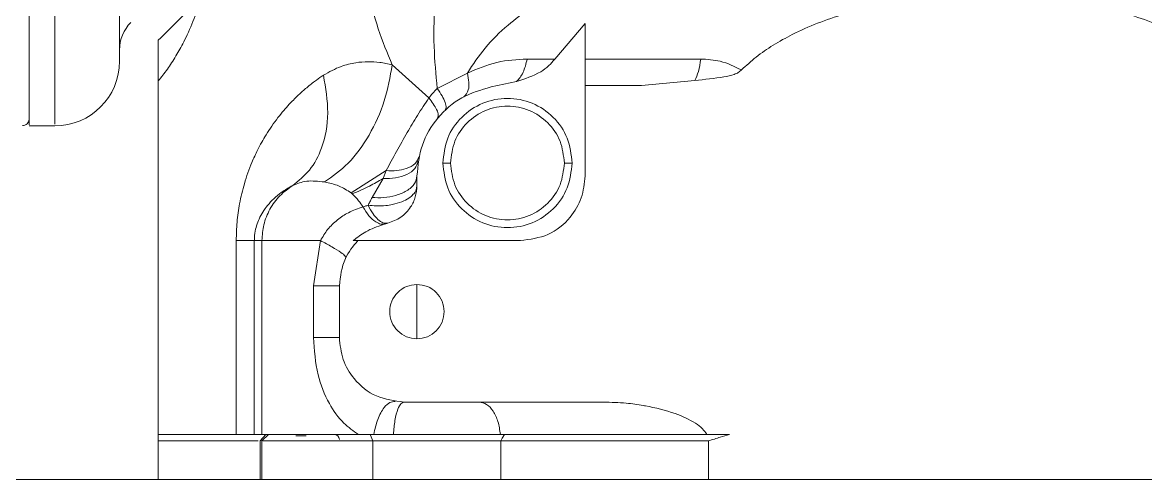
# Model space of a CAD drawing. Header units: millimetres. Extents: x 169 to 14583, y -399 to 10804.
# Drawn here: x 9176.5 to 9263.3, y 2595.5 to 2630.8 of the extents above; entities that cross this region are included whole.
import ezdxf

# ---------------------------------------------------------------- set-up
doc = ezdxf.new("R2010")
doc.units = ezdxf.units.MM
doc.header["$LTSCALE"] = 35

msp = doc.modelspace()

# ---------------------------------------------------------------- linework, layer by layer
at = {"color": 7, "linetype": 'Continuous', "lineweight": 18}
for p, q in [((9219.967, 2630.751), (9217.619, 2628.013)), ((9219.967, 2628.013), (9219.967, 2630.751)), ((9207.898, 2625.001), (9205.056, 2627.561)), ((9210.868, 2626.928), (9208.54, 2625.738)), ((9224.345, 2625.964), (9228.456, 2626.35)), ((9186.967, 2598.964), (9186.967, 2626.316)), ((9214.671, 2626.269), (9212.702, 2625.848)), ((9219.967, 2618.964), (9219.967, 2625.964)), ((9219.967, 2625.964), (9224.345, 2625.964)), ((9178.967, 2622.974), (9178.967, 2622.982)), ((9176.967, 2622.844), (9178.967, 2622.844)), ((9209.567, 2619.964), (9208.967, 2619.964)), ((9218.967, 2619.964), (9218.367, 2619.964)), ((9204.586, 2619.375), (9201.875, 2617.658)), ((9204.346, 2618.771), (9203.495, 2617.295)), ((9204.586, 2619.375), (9204.346, 2618.771)), ((9206.967, 2618.21), (9206.967, 2618.964)), ((9206.967, 2618.21), (9206.902, 2617.891)), ((9192.994, 2613.964), (9192.994, 2598.964)), ((9194.391, 2613.964), (9194.975, 2613.964)), ((9194.391, 2613.964), (9194.391, 2598.964)), ((9194.975, 2598.964), (9194.975, 2613.964)), ((9199.505, 2613.964), (9198.967, 2610.464)), ((9202.396, 2613.964), (9214.967, 2613.964)), ((9198.967, 2610.464), (9198.967, 2606.464)), ((9200.967, 2606.464), (9200.967, 2610.464)), ((9206.967, 2610.564), (9206.967, 2608.464)), ((9206.967, 2608.464), (9206.967, 2606.364)), ((9221.399, 2601.464), (9205.967, 2601.464)), ((9194.391, 2598.964), (9194.975, 2598.964)), ((9195.271, 2598.964), (9194.855, 2598.464)), ((9195.478, 2598.964), (9194.98, 2598.464)), ((9202.445, 2598.964), (9203.624, 2598.964)), ((9203.347, 2598.964), (9203.563, 2598.464)), ((9203.624, 2598.964), (9205.155, 2598.964)), ((9229.382, 2598.964), (9231.143, 2598.964)), ((9186.967, 2598.464), (9186.967, 2595.469)), ((9194.855, 2598.464), (9194.855, 2595.469)), ((9194.967, 2598.464), (9194.967, 2595.469)), ((9203.563, 2598.464), (9203.563, 2595.469)), ((8680.279, 2595.469), (9425.279, 2595.469))]:
    msp.add_line(p, q, dxfattribs=at)
at = {"color": 7, "linetype": 'Continuous', "lineweight": 18, "flags": 128}
for points in [[(9213.726, 2598.964), (9213.57, 2598.684), (9213.448, 2598.464)], [(9213.448, 2595.469), (9213.448, 2596.044), (9213.448, 2598.464)], [(9229.514, 2595.469), (9229.514, 2596.044), (9229.514, 2598.464)]]:
    msp.add_lwpolyline(points, dxfattribs=at)
at = {"color": 7, "linetype": 'Continuous', "lineweight": 18}
for centre, radius, start, end in [((9186.967, 2628.721), 3, 135, 180), ((9178.967, 2627.841), 5, 270, 0), ((9176.467, 2623.355), 0.5, 268.5, 0), ((9200.567, 2598.564), 0.4, 0, 90)]:
    msp.add_arc(centre, radius, start, end, dxfattribs=at)
for points, knots in [([(9183.967, 2627.863), (9183.967, 2627.862), (9183.967, 2627.858), (9183.967, 2627.957), (9183.967, 2628.168), (9183.967, 2628.575), (9183.967, 2629.192), (9183.967, 2629.923), (9183.967, 2630.587), (9183.967, 2631.241), (9183.967, 2632.098), (9183.967, 2633.206), (9183.967, 2634.441), (9183.967, 2635.611), (9183.967, 2636.847), (9183.967, 2638.269), (9183.967, 2640.096), (9183.967, 2641.834), (9183.967, 2643.041), (9183.967, 2643.414)], [0, 0, 0, 0, 0.031956, 0.081235, 0.141131, 0.210204, 0.294578, 0.367859, 0.415118, 0.452693, 0.508342, 0.58206, 0.644085, 0.699736, 0.749014, 0.80891, 0.877983, 0.962358, 1, 1, 1, 1]), ([(9176.967, 2622.917), (9176.967, 2622.909), (9176.967, 2622.891), (9176.967, 2623.649), (9176.967, 2625.048), (9176.967, 2627.128), (9176.967, 2629.829), (9176.967, 2633.11), (9176.967, 2636.903), (9176.967, 2639.846), (9176.967, 2641.318)], [0, 0, 0, 0, 0.094119, 0.223282, 0.352389, 0.481339, 0.611641, 0.741904, 0.870854, 1, 1, 1, 1]), ([(9178.967, 2622.982), (9178.967, 2622.969), (9178.967, 2622.934), (9178.967, 2624.198), (9178.967, 2626.645), (9178.967, 2630.364), (9178.967, 2635.185), (9178.967, 2639.237), (9178.967, 2641.263)], [0, 0, 0, 0, 0.105553, 0.279482, 0.453411, 0.635607, 0.817804, 1, 1, 1, 1]), ([(9202.477, 2640.491), (9202.509, 2639.291), (9202.573, 2636.946), (9203.1, 2633.534), (9203.883, 2630.376), (9204.676, 2628.474), (9205.056, 2627.561)], [0, 0, 0, 0, 0.264749, 0.517121, 0.768257, 1, 1, 1, 1]), ([(9209.66, 2640.491), (9209.468, 2639.681), (9209.065, 2637.98), (9208.639, 2635.404), (9208.325, 2632.369), (9208.213, 2629.145), (9208.436, 2626.815), (9208.54, 2625.738)], [0, 0, 0, 0, 0.165753, 0.347702, 0.520766, 0.778622, 1, 1, 1, 1]), ([(9219.754, 2634.2), (9219.041, 2633.858), (9217.65, 2633.191), (9215.724, 2631.998), (9213.894, 2630.594), (9212.2, 2628.952), (9211.303, 2627.59), (9210.868, 2626.928)], [0, 0, 0, 0, 0.203723, 0.397582, 0.582586, 0.79745, 1, 1, 1, 1]), ([(9186.967, 2626.316), (9187.197, 2626.608), (9187.639, 2627.169), (9188.307, 2628.189), (9188.979, 2629.399), (9189.672, 2630.87), (9190.091, 2632.151), (9190.302, 2632.799)], [0, 0, 0, 0, 0.206155, 0.395607, 0.567594, 0.781437, 1, 1, 1, 1]), ([(9190.302, 2632.799), (9189.686, 2632.182), (9188.416, 2630.912), (9187.459, 2629.956), (9186.967, 2629.464)], [0, 0, 0, 0, 0.485767, 1, 1, 1, 1]), ([(9232.065, 2627.165), (9232.437, 2627.507), (9233.201, 2628.212), (9234.529, 2629.117), (9236.107, 2630), (9237.953, 2630.815), (9240.061, 2631.533), (9242.905, 2632.26), (9246.637, 2632.847), (9250.683, 2633.04), (9254.298, 2632.891), (9257.236, 2632.557), (9259.857, 2632.06), (9262.175, 2631.44), (9264.226, 2630.717), (9266.018, 2629.902), (9267.552, 2629.026), (9268.834, 2628.12), (9270.03, 2627.056), (9271.089, 2625.812), (9271.87, 2624.421), (9272.338, 2623.033), (9272.393, 2622.127), (9272.421, 2621.679)], [0, 0, 0, 0, 0.0324927, 0.0667479, 0.1030836, 0.1486781, 0.1962657, 0.2461918, 0.3372481, 0.4387514, 0.5061415, 0.5697754, 0.6287467, 0.677512, 0.7239702, 0.7684505, 0.8039421, 0.8374228, 0.8691999, 0.9067455, 0.9418224, 0.9712837, 1, 1, 1, 1]), ([(9186.967, 2629.464), (9186.967, 2629), (9186.967, 2628.003), (9186.967, 2626.904), (9186.967, 2626.316)], [0, 0, 0, 0, 0.465328, 1, 1, 1, 1]), ([(9205.056, 2627.561), (9204.732, 2627.634), (9204.108, 2627.773), (9203.166, 2627.819), (9202.162, 2627.743), (9200.98, 2627.458), (9200.184, 2627.009), (9199.737, 2626.756)], [0, 0, 0, 0, 0.172286, 0.332087, 0.505938, 0.722688, 1, 1, 1, 1]), ([(9205.056, 2627.561), (9204.887, 2626.623), (9204.541, 2624.706), (9203.33, 2622.06), (9201.728, 2619.838), (9200.444, 2618.937), (9199.816, 2618.496)], [0, 0, 0, 0, 0.244612, 0.5, 0.755388, 1, 1, 1, 1]), ([(9215.486, 2628.013), (9214.703, 2627.972), (9213.13, 2627.888), (9211.624, 2627.249), (9210.868, 2626.928)], [0, 0, 0, 0, 0.4974848, 1, 1, 1, 1]), ([(9217.619, 2628.013), (9217.476, 2627.835), (9217.169, 2627.45), (9216.205, 2626.774), (9215.312, 2626.48), (9214.671, 2626.269)], [0, 0, 0, 0, 0.196377, 0.422351, 1, 1, 1, 1]), ([(9217.619, 2628.013), (9217.218, 2628.013), (9216.501, 2628.013), (9215.796, 2628.013), (9215.486, 2628.013)], [0, 0, 0, 0, 0.559998, 1, 1, 1, 1]), ([(9219.967, 2625.964), (9219.967, 2625.991), (9219.967, 2626.046), (9219.967, 2626.516), (9219.967, 2627.164), (9219.967, 2627.734), (9219.967, 2628.013)], [0, 0, 0, 0, 0.268629, 0.532493, 0.77049, 1, 1, 1, 1]), ([(9232.065, 2627.165), (9231.528, 2627.429), (9230.538, 2627.916), (9229.422, 2627.983), (9228.911, 2628.013)], [0, 0, 0, 0, 0.5419215, 1, 1, 1, 1]), ([(9199.737, 2626.756), (9199.694, 2626.729), (9199.462, 2626.575), (9198.993, 2626.245), (9198.365, 2625.743), (9197.713, 2625.151), (9197.153, 2624.584), (9196.65, 2624.018), (9196.033, 2623.258), (9195.342, 2622.256), (9194.685, 2621.081), (9194.112, 2619.834), (9193.622, 2618.467), (9193.246, 2616.897), (9193.033, 2615.406), (9193.007, 2614.436), (9192.994, 2613.964)], [0, 0, 0, 0, 0.011664, 0.064401, 0.132124, 0.19523, 0.263617, 0.310674, 0.362802, 0.477171, 0.568977, 0.637388, 0.746306, 0.839873, 0.921979, 1, 1, 1, 1]), ([(9199.737, 2626.756), (9199.904, 2625.77), (9200.244, 2623.758), (9199.743, 2621.24), (9198.753, 2619.341), (9197.818, 2618.594), (9197.361, 2618.228)], [0, 0, 0, 0, 0.27579, 0.562368, 0.785867, 1, 1, 1, 1]), ([(9210.868, 2626.928), (9210.917, 2626.684), (9211.015, 2626.192), (9210.966, 2625.481), (9210.725, 2625.236), (9210.581, 2625.09)], [0, 0, 0, 0, 0.2823288, 0.5696066, 1, 1, 1, 1]), ([(9228.456, 2626.35), (9229.209, 2626.429), (9230.232, 2626.536), (9231.364, 2626.749), (9231.817, 2626.954), (9231.985, 2627.097), (9232.065, 2627.165)], [0, 0, 0, 0, 0.606154, 0.824321, 0.916684, 1, 1, 1, 1]), ([(9212.702, 2625.848), (9211.919, 2625.621), (9210.354, 2625.167), (9208.492, 2623.525), (9207.213, 2621.397), (9207.049, 2619.775), (9206.967, 2618.964)], [0, 0, 0, 0, 0.249993, 0.499996, 0.749954, 1, 1, 1, 1]), ([(9208.54, 2625.738), (9208.416, 2625.61), (9208.188, 2625.375), (9207.989, 2625.118), (9207.898, 2625.001)], [0, 0, 0, 0, 0.54356, 1, 1, 1, 1]), ([(9208.54, 2625.738), (9208.671, 2625.543), (9208.939, 2625.145), (9209.167, 2624.633), (9209.251, 2624.228), (9209.167, 2624.088), (9209.125, 2624.019)], [0, 0, 0, 0, 0.245188, 0.5, 0.754812, 1, 1, 1, 1]), ([(9207.898, 2625.001), (9207.595, 2624.556), (9207.149, 2623.9), (9206.598, 2622.987), (9206.052, 2622.047), (9205.361, 2620.807), (9204.849, 2619.862), (9204.586, 2619.375)], [0, 0, 0, 0, 0.2446252, 0.3604929, 0.4710122, 0.7277416, 1, 1, 1, 1]), ([(9208.528, 2623.37), (9208.569, 2623.458), (9208.652, 2623.64), (9208.51, 2624.178), (9208.13, 2624.689), (9207.898, 2625.001)], [0, 0, 0, 0, 0.269284, 0.553721, 1, 1, 1, 1]), ([(9218.967, 2619.964), (9218.892, 2620.618), (9218.742, 2621.927), (9217.585, 2623.591), (9215.933, 2624.703), (9213.967, 2625.094), (9212.002, 2624.703), (9210.349, 2623.591), (9209.193, 2621.927), (9209.042, 2620.618), (9208.967, 2619.964)], [0, 0, 0, 0, 0.125, 0.25, 0.375, 0.5, 0.625, 0.75, 0.875, 1, 1, 1, 1]), ([(9218.367, 2619.964), (9218.301, 2620.54), (9218.168, 2621.692), (9217.151, 2623.156), (9215.696, 2624.133), (9213.967, 2624.479), (9212.238, 2624.133), (9210.783, 2623.156), (9209.767, 2621.691), (9209.634, 2620.539), (9209.567, 2619.964)], [0, 0, 0, 0, 0.1251265, 0.2500144, 0.3750144, 0.5000079, 0.6250079, 0.7500014, 0.8749616, 1, 1, 1, 1]), ([(9207.125, 2620.443), (9207.048, 2620.26), (9206.888, 2619.884), (9206.222, 2619.529), (9205.421, 2619.352), (9204.86, 2619.368), (9204.586, 2619.375)], [0, 0, 0, 0, 0.27073, 0.558627, 0.784765, 1, 1, 1, 1]), ([(9204.346, 2618.771), (9204.676, 2618.772), (9205.358, 2618.776), (9206.228, 2619.057), (9206.86, 2619.509), (9206.994, 2619.905), (9207.059, 2620.096)], [0, 0, 0, 0, 0.242289, 0.500001, 0.757712, 1, 1, 1, 1]), ([(9208.967, 2619.964), (9209.042, 2619.309), (9209.193, 2618), (9210.349, 2616.336), (9212.002, 2615.224), (9213.967, 2614.833), (9215.933, 2615.224), (9217.585, 2616.336), (9218.742, 2618), (9218.892, 2619.309), (9218.967, 2619.964)], [0, 0, 0, 0, 0.125, 0.25, 0.375, 0.5, 0.625, 0.75, 0.875, 1, 1, 1, 1]), ([(9209.567, 2619.964), (9209.634, 2619.387), (9209.766, 2618.236), (9210.783, 2616.771), (9212.238, 2615.794), (9213.967, 2615.448), (9215.696, 2615.795), (9217.151, 2616.771), (9218.167, 2618.236), (9218.3, 2619.388), (9218.367, 2619.964)], [0, 0, 0, 0, 0.125126, 0.250014, 0.375014, 0.500008, 0.625008, 0.750001, 0.874962, 1, 1, 1, 1]), ([(9199.816, 2618.496), (9199.337, 2618.55), (9198.405, 2618.654), (9197.703, 2618.367), (9197.361, 2618.228)], [0, 0, 0, 0, 0.514462, 1, 1, 1, 1]), ([(9201.969, 2617.578), (9202.41, 2617.762), (9203.2, 2618.091), (9203.995, 2618.563), (9204.346, 2618.771)], [0, 0, 0, 0, 0.559412, 1, 1, 1, 1]), ([(9203.495, 2617.295), (9203.797, 2617.283), (9204.429, 2617.258), (9205.375, 2617.436), (9206.234, 2617.8), (9206.85, 2618.337), (9206.929, 2618.762), (9206.967, 2618.964)], [0, 0, 0, 0, 0.174681, 0.365755, 0.564348, 0.792507, 1, 1, 1, 1]), ([(9214.967, 2613.964), (9215.701, 2614.058), (9217.168, 2614.246), (9218.812, 2615.586), (9219.792, 2617.234), (9219.909, 2618.387), (9219.967, 2618.964)], [0, 0, 0, 0, 0.279619, 0.559238, 0.779619, 1, 1, 1, 1]), ([(9197.361, 2618.228), (9197.061, 2618.058), (9196.546, 2617.766), (9195.912, 2617.235), (9195.436, 2616.729), (9195.061, 2616.213), (9194.778, 2615.697), (9194.571, 2615.179), (9194.45, 2614.685), (9194.399, 2614.268), (9194.394, 2614.06), (9194.391, 2613.964)], [0, 0, 0, 0, 0.247531, 0.423502, 0.579257, 0.70437, 0.808383, 0.888197, 0.950407, 0.977061, 1, 1, 1, 1]), ([(9197.361, 2618.228), (9197.015, 2617.979), (9196.315, 2617.475), (9195.558, 2616.412), (9195.065, 2615.218), (9195.005, 2614.376), (9194.975, 2613.964)], [0, 0, 0, 0, 0.249827, 0.505322, 0.758024, 1, 1, 1, 1]), ([(9199.816, 2618.496), (9200.196, 2618.418), (9200.906, 2618.273), (9201.568, 2617.853), (9201.875, 2617.658)], [0, 0, 0, 0, 0.536147, 1, 1, 1, 1]), ([(9201.875, 2617.658), (9201.894, 2617.644), (9201.926, 2617.618), (9201.956, 2617.59), (9201.969, 2617.578)], [0, 0, 0, 0, 0.5577781, 1, 1, 1, 1]), ([(9206.902, 2617.891), (9206.901, 2617.887), (9206.875, 2617.755), (9206.692, 2617.534), (9206.331, 2617.217), (9205.799, 2616.943), (9205.166, 2616.76), (9204.489, 2616.652), (9203.848, 2616.626), (9203.399, 2616.673), (9203.192, 2616.694)], [0, 0, 0, 0, 0.005539, 0.15601, 0.276882, 0.437352, 0.610519, 0.718633, 0.870399, 1, 1, 1, 1]), ([(9204.717, 2615.305), (9205.065, 2615.435), (9205.76, 2615.697), (9206.474, 2616.475), (9206.894, 2617.339), (9206.943, 2617.919), (9206.967, 2618.21)], [0, 0, 0, 0, 0.279733, 0.559464, 0.779732, 1, 1, 1, 1]), ([(9201.969, 2617.578), (9202.134, 2617.409), (9202.43, 2617.106), (9202.683, 2616.733), (9202.795, 2616.568)], [0, 0, 0, 0, 0.559029, 1, 1, 1, 1]), ([(9203.495, 2617.295), (9203.438, 2617.182), (9203.337, 2616.983), (9203.236, 2616.782), (9203.192, 2616.694)], [0, 0, 0, 0, 0.562724, 1, 1, 1, 1]), ([(9202.795, 2616.568), (9202.415, 2616.439), (9201.733, 2616.207), (9200.793, 2615.585), (9200.037, 2614.852), (9199.679, 2614.254), (9199.505, 2613.964)], [0, 0, 0, 0, 0.296768, 0.532953, 0.772858, 1, 1, 1, 1]), ([(9203.192, 2616.694), (9203.117, 2616.671), (9202.984, 2616.629), (9202.853, 2616.587), (9202.795, 2616.568)], [0, 0, 0, 0, 0.557386, 1, 1, 1, 1]), ([(9202.795, 2616.568), (9202.945, 2616.326), (9203.25, 2615.833), (9203.741, 2615.404), (9204.184, 2615.205), (9204.423, 2615.239), (9204.54, 2615.256)], [0, 0, 0, 0, 0.274902, 0.561249, 0.785098, 1, 1, 1, 1]), ([(9203.192, 2616.694), (9203.315, 2616.462), (9203.552, 2616.015), (9203.955, 2615.56), (9204.352, 2615.284), (9204.594, 2615.298), (9204.717, 2615.305)], [0, 0, 0, 0, 0.258795, 0.499997, 0.74489, 1, 1, 1, 1]), ([(9204.361, 2615.199), (9203.896, 2615.039), (9203.055, 2614.752), (9202.353, 2614.207), (9202.039, 2613.964)], [0, 0, 0, 0, 0.552289, 1, 1, 1, 1]), ([(9204.361, 2615.199), (9204.427, 2615.22), (9204.545, 2615.259), (9204.664, 2615.291), (9204.717, 2615.305)], [0, 0, 0, 0, 0.559993, 1, 1, 1, 1]), ([(9192.994, 2613.964), (9193.374, 2613.964), (9194.118, 2613.964), (9194.302, 2613.964), (9194.391, 2613.964)], [0, 0, 0, 0, 0.510138, 1, 1, 1, 1]), ([(9194.975, 2613.964), (9195.053, 2613.964), (9195.216, 2613.964), (9196.155, 2613.964), (9197.602, 2613.964), (9198.87, 2613.964), (9199.505, 2613.964)], [0, 0, 0, 0, 0.225038, 0.473948, 0.736872, 1, 1, 1, 1]), ([(9199.505, 2613.964), (9199.815, 2613.798), (9200.453, 2613.458), (9201.096, 2613.049), (9201.447, 2612.769), (9201.463, 2612.69), (9201.471, 2612.651)], [0, 0, 0, 0, 0.272959, 0.561893, 0.78723, 1, 1, 1, 1]), ([(9200.967, 2610.464), (9201.051, 2611.196), (9201.201, 2612.505), (9202.031, 2613.517), (9202.396, 2613.964)], [0, 0, 0, 0, 0.559257, 1, 1, 1, 1]), ([(9202.396, 2613.964), (9202.381, 2613.964), (9202.349, 2613.964), (9202.143, 2613.964), (9202.039, 2613.964)], [0, 0, 0, 0, 0.493567, 1, 1, 1, 1]), ([(9198.967, 2610.464), (9199.246, 2610.464), (9199.814, 2610.464), (9200.462, 2610.464), (9200.889, 2610.464), (9200.942, 2610.464), (9200.967, 2610.464)], [0, 0, 0, 0, 0.247547, 0.504841, 0.759539, 1, 1, 1, 1]), ([(9206.967, 2610.564), (9206.692, 2610.532), (9206.143, 2610.469), (9205.444, 2609.983), (9204.976, 2609.289), (9204.812, 2608.464), (9204.976, 2607.638), (9205.444, 2606.944), (9206.143, 2606.458), (9206.692, 2606.395), (9206.967, 2606.364)], [0, 0, 0, 0, 0.125, 0.25, 0.375, 0.5, 0.625, 0.75, 0.875, 1, 1, 1, 1]), ([(9206.967, 2606.364), (9207.242, 2606.395), (9207.792, 2606.458), (9208.491, 2606.944), (9208.958, 2607.638), (9209.122, 2608.464), (9208.958, 2609.289), (9208.491, 2609.983), (9207.792, 2610.469), (9207.242, 2610.532), (9206.967, 2610.564)], [0, 0, 0, 0, 0.1250003, 0.2500004, 0.3749998, 0.5, 0.6250002, 0.7499996, 0.8749997, 1, 1, 1, 1]), ([(9202.445, 2598.964), (9202.049, 2599.236), (9201.143, 2599.861), (9200.044, 2601.469), (9199.154, 2603.707), (9199.033, 2605.487), (9198.967, 2606.464)], [0, 0, 0, 0, 0.167505, 0.383695, 0.662054, 1, 1, 1, 1]), ([(9198.967, 2606.464), (9199.248, 2606.464), (9199.811, 2606.464), (9200.451, 2606.464), (9200.885, 2606.464), (9200.94, 2606.464), (9200.967, 2606.464)], [0, 0, 0, 0, 0.25, 0.5, 0.75, 1, 1, 1, 1]), ([(9205.967, 2601.464), (9205.233, 2601.558), (9203.766, 2601.746), (9202.123, 2603.086), (9201.142, 2604.734), (9201.025, 2605.887), (9200.967, 2606.464)], [0, 0, 0, 0, 0.279619, 0.559238, 0.779619, 1, 1, 1, 1]), ([(9203.624, 2598.964), (9203.717, 2599.363), (9203.906, 2600.184), (9204.383, 2601.034), (9204.863, 2601.484), (9205.142, 2601.503), (9205.276, 2601.512)], [0, 0, 0, 0, 0.278017, 0.570544, 0.794262, 1, 1, 1, 1]), ([(9205.155, 2598.964), (9205.184, 2599.338), (9205.245, 2600.107), (9205.467, 2600.921), (9205.719, 2601.386), (9205.886, 2601.438), (9205.967, 2601.464)], [0, 0, 0, 0, 0.275421, 0.565848, 0.790361, 1, 1, 1, 1]), ([(9229.382, 2598.964), (9229.278, 2599.114), (9229.042, 2599.456), (9228.225, 2600.045), (9226.753, 2600.696), (9225.36, 2601.042), (9224.09, 2601.266), (9223.014, 2601.417), (9221.986, 2601.447), (9221.399, 2601.464)], [0, 0, 0, 0, 0.063454, 0.143857, 0.345964, 0.622018, 0.641508, 0.795683, 1, 1, 1, 1]), ([(9186.967, 2598.964), (9186.967, 2598.873), (9186.967, 2598.71), (9186.967, 2598.539), (9186.967, 2598.464)], [0, 0, 0, 0, 0.558815, 1, 1, 1, 1]), ([(9192.994, 2598.964), (9193.406, 2598.964), (9194.142, 2598.964), (9194.315, 2598.964), (9194.391, 2598.964)], [0, 0, 0, 0, 0.55971, 1, 1, 1, 1]), ([(9194.975, 2598.964), (9195.073, 2598.964), (9195.269, 2598.964), (9196.351, 2598.964), (9197.97, 2598.964), (9200.12, 2598.964), (9201.67, 2598.964), (9202.445, 2598.964)], [0, 0, 0, 0, 0.186812, 0.373624, 0.560436, 0.780218, 1, 1, 1, 1]), ([(9198.4, 2598.864), (9198.298, 2598.864), (9198.139, 2598.864), (9197.741, 2598.864), (9197.596, 2598.864)], [0, 0, 0, 0, 0.635514, 1, 1, 1, 1]), ([(9229.514, 2598.464), (9229.818, 2598.559), (9230.36, 2598.73), (9230.904, 2598.892), (9231.143, 2598.964)], [0, 0, 0, 0, 0.561178, 1, 1, 1, 1]), ([(9186.967, 2598.464), (9188.013, 2598.464), (9190.064, 2598.464), (9193.166, 2598.464), (9194.687, 2598.464)], [0, 0, 0, 0, 0.509576, 1, 1, 1, 1]), ([(9203.563, 2598.464), (9202.983, 2598.464), (9201.824, 2598.464), (9199.939, 2598.464), (9198.17, 2598.464), (9196.65, 2598.464), (9195.577, 2598.464), (9195.023, 2598.464), (9195.039, 2598.464), (9195.043, 2598.464)], [0, 0, 0, 0, 0.157727, 0.315454, 0.47318, 0.630907, 0.788634, 0.94636, 1, 1, 1, 1]), ([(9213.448, 2598.464), (9212.598, 2598.464), (9210.898, 2598.464), (9208.183, 2598.464), (9205.686, 2598.464), (9204.271, 2598.464), (9203.563, 2598.464)], [0, 0, 0, 0, 0.279834, 0.559669, 0.779834, 1, 1, 1, 1]), ([(9229.514, 2598.464), (9227.938, 2598.464), (9224.785, 2598.464), (9219.348, 2598.464), (9215.686, 2598.464), (9213.448, 2598.464)], [0, 0, 0, 0, 0.2800419, 0.5600837, 1, 1, 1, 1])]:
    msp.add_open_spline(points, degree=3, knots=knots, dxfattribs=at)
for points in [[(9215.486, 2628.013), (9215.447, 2627.829), (9215.368, 2627.46), (9215.179, 2626.976), (9214.948, 2626.561), (9214.763, 2626.366), (9214.671, 2626.269)], [(9228.911, 2628.013), (9227.385, 2628.013), (9224.332, 2628.013), (9221.422, 2628.013), (9219.967, 2628.013)], [(9228.456, 2626.35), (9228.557, 2626.563), (9228.761, 2626.99), (9228.861, 2627.672), (9228.911, 2628.013)], [(9213.425, 2598.964), (9213.372, 2599.304), (9213.268, 2599.984), (9212.877, 2600.797), (9212.366, 2601.356), (9211.976, 2601.428), (9211.78, 2601.464)], [(9192.994, 2598.964), (9191.813, 2598.964), (9189.451, 2598.964), (9187.795, 2598.964), (9186.967, 2598.964)], [(9205.155, 2598.964), (9205.86, 2598.964), (9207.27, 2598.964), (9209.443, 2598.964), (9211.553, 2598.964), (9212.801, 2598.964), (9213.425, 2598.964)], [(9213.425, 2598.964), (9215.954, 2598.964), (9221.014, 2598.964), (9226.593, 2598.964), (9229.382, 2598.964)]]:
    msp.add_open_spline(points, degree=3, dxfattribs=at)

doc.saveas('drawing.dxf')
